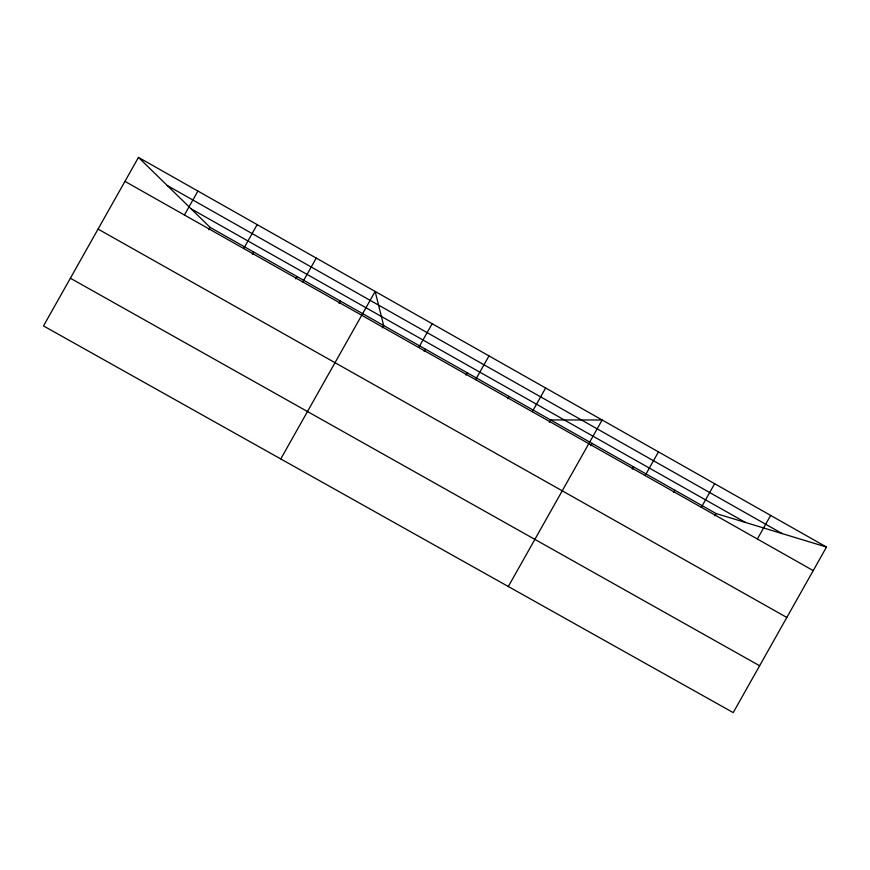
<?xml version="1.0" encoding="UTF-8"?>
<svg xmlns="http://www.w3.org/2000/svg" width="870" height="870" viewBox="0 0 870 870"><rect width="100%" height="100%" fill="white"/><g stroke="black" fill="none" stroke-linecap="round" stroke-linejoin="round"><path stroke-width="1.3" d="M138.46 157.394L43.5 325.924L733.214 712.606L826.5 547.045L138.46 157.394L210.105 227.374L716.13 513.561L826.5 547.045M184.418 214.999L197.903 191.063M208.789 229.713L210.105 227.374M243.698 248.526L257.172 224.623M252.322 254.334L253.638 251.995M295.756 278.889L297.072 276.551M302.803 281.945L316.245 258.075M339.093 303.402L340.409 301.063M280.76 458.947L375.155 291.439L383.648 325.521L382.332 327.849M418.742 347.511L432.151 323.716M424.201 351.534L425.517 349.196M465.994 375.155L467.299 372.828M475.596 379.668L488.983 355.906M507.688 398.743L508.993 396.415M532.277 411.717L545.642 387.987M549.296 422.265L550.601 419.938L602.149 419.992L508.308 586.521M590.806 445.744L592.122 443.417M632.24 469.169L633.545 466.853M645.149 475.553L658.481 451.889M673.576 492.55L674.881 490.223M701.34 507.33L714.651 483.698M714.825 515.866L716.13 513.561M757.368 539.008L770.657 515.421M70.383 278.226L759.619 665.746M98.071 229.082L786.817 617.461M167.247 185.517L782.282 533.625M191.095 208.8L745.514 522.478M124.954 181.373L813.222 570.6"/></g></svg>
